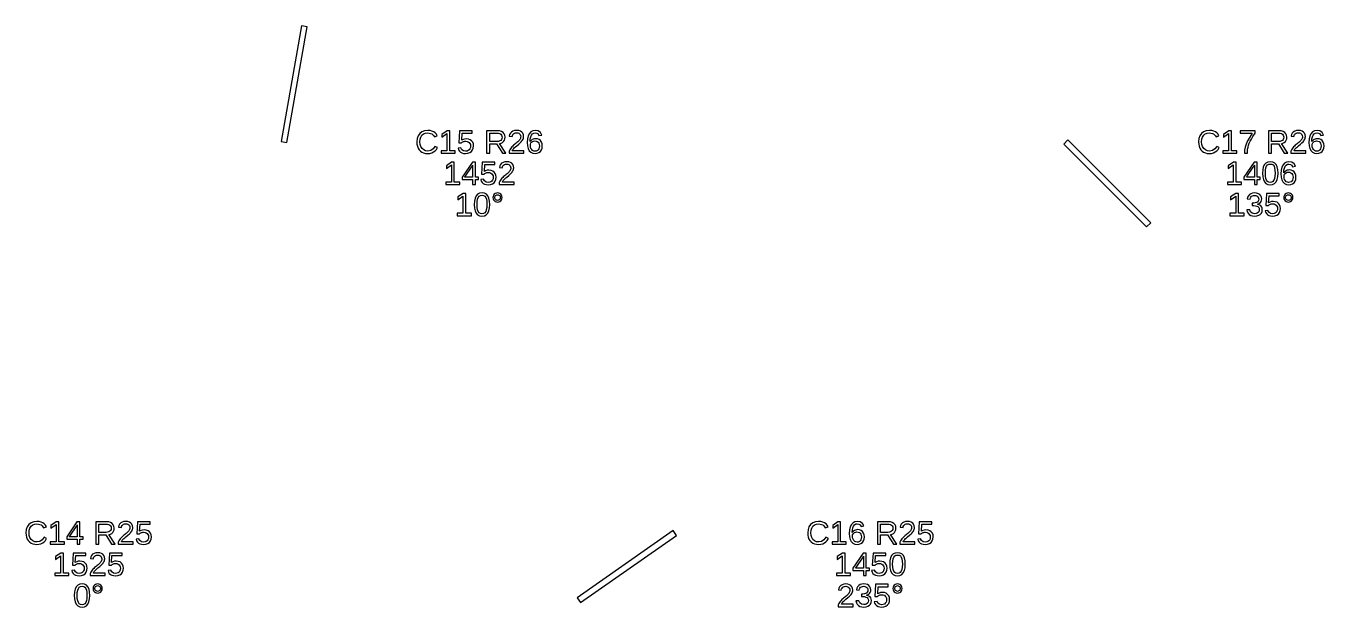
# Model space of a CAD drawing. Extents: x 194 to 2890, y 45 to 1503.
# Drawn here: x 1558 to 1890.1, y 956 to 1104.7 of the extents above; entities that cross this region are included whole.
import ezdxf

# ---------------------------------------------------------------- set-up
doc = ezdxf.new("R2010")
doc.units = 0
doc.layers.get('0').update_dxf_attribs({"linetype": 'CONTINUOUS'})

msp = doc.modelspace()

# ---------------------------------------------------------------- linework, layer by layer
for points in [[(1629.95, 1104.41), (1628.47, 1104.67), (1623.26, 1075.13), (1624.74, 1074.87)], [(1661.31, 1072.09), (1661.81, 1072.22), (1662.26, 1072.44), (1662.66, 1072.73), (1662.99, 1073.11), (1663.26, 1073.56), (1662.62, 1073.88), (1662.15, 1073.22), (1661.55, 1072.82), (1660.81, 1072.69), (1660.23, 1072.76), (1659.73, 1072.97), (1659.32, 1073.33), (1659.01, 1073.8), (1658.83, 1074.37), (1658.77, 1075.02), (1658.83, 1075.68), (1659, 1076.24), (1659.3, 1076.7), (1659.7, 1077.04), (1660.19, 1077.25), (1660.78, 1077.32), (1661.16, 1077.29), (1661.51, 1077.2), (1661.83, 1077.05), (1662.09, 1076.85), (1662.31, 1076.59), (1662.47, 1076.29), (1663.2, 1076.53), (1662.97, 1076.96), (1662.67, 1077.31), (1662.3, 1077.59), (1661.86, 1077.79), (1661.35, 1077.91), (1660.77, 1077.95), (1659.96, 1077.86), (1659.28, 1077.6), (1658.72, 1077.17), (1658.31, 1076.59), (1658.06, 1075.87), (1657.98, 1075.02), (1658.02, 1074.44), (1658.13, 1073.91), (1658.31, 1073.44), (1658.56, 1073.03), (1658.89, 1072.68), (1659.27, 1072.41), (1659.72, 1072.21), (1660.22, 1072.09), (1660.77, 1072.05)], [(1667.8, 1072.75), (1666.41, 1072.75), (1666.41, 1077.86), (1665.73, 1077.86), (1664.37, 1076.93), (1664.37, 1076.24), (1665.67, 1077.16), (1665.67, 1072.75), (1664.21, 1072.75), (1664.21, 1072.13), (1667.8, 1072.13)], [(1671.05, 1072.11), (1671.55, 1072.28), (1671.95, 1072.57), (1672.25, 1072.96), (1672.43, 1073.44), (1672.49, 1074), (1672.44, 1074.5), (1672.27, 1074.93), (1671.99, 1075.29), (1671.62, 1075.57), (1671.17, 1075.73), (1670.64, 1075.79), (1670.19, 1075.75), (1669.8, 1075.63), (1669.46, 1075.42), (1669.57, 1077.24), (1672.16, 1077.24), (1672.16, 1077.86), (1668.9, 1077.86), (1668.71, 1074.78), (1669.42, 1074.78), (1669.6, 1074.92), (1669.77, 1075.02), (1669.94, 1075.1), (1670.11, 1075.15), (1670.3, 1075.18), (1670.49, 1075.19), (1670.84, 1075.15), (1671.15, 1075.04), (1671.4, 1074.86), (1671.58, 1074.61), (1671.69, 1074.32), (1671.73, 1073.98), (1671.69, 1073.6), (1671.58, 1073.27), (1671.4, 1073), (1671.15, 1072.81), (1670.84, 1072.69), (1670.47, 1072.65), (1669.91, 1072.74), (1669.52, 1073.03), (1669.28, 1073.5), (1668.54, 1073.41), (1668.67, 1073.01), (1668.88, 1072.67), (1669.16, 1072.4), (1669.53, 1072.21), (1669.96, 1072.09), (1670.46, 1072.05)], [(1676.62, 1074.51), (1678.4, 1074.51), (1679.89, 1072.13), (1680.79, 1072.13), (1679.16, 1074.6), (1679.57, 1074.71), (1679.91, 1074.9), (1680.19, 1075.15), (1680.4, 1075.46), (1680.52, 1075.82), (1680.56, 1076.22), (1680.5, 1076.7), (1680.33, 1077.1), (1680.03, 1077.43), (1679.63, 1077.67), (1679.14, 1077.82), (1678.54, 1077.86), (1675.84, 1077.86), (1675.84, 1072.13), (1676.62, 1072.13)], [(1676.62, 1075.13), (1676.62, 1077.24), (1678.46, 1077.24), (1678.85, 1077.21), (1679.18, 1077.13), (1679.44, 1076.98), (1679.63, 1076.78), (1679.74, 1076.52), (1679.78, 1076.22), (1679.74, 1075.9), (1679.63, 1075.63), (1679.44, 1075.41), (1679.19, 1075.25), (1678.87, 1075.16), (1678.49, 1075.13)], [(1685.39, 1072.75), (1682.4, 1072.75), (1682.5, 1072.95), (1682.63, 1073.14), (1682.8, 1073.35), (1683, 1073.56), (1683.25, 1073.79), (1683.54, 1074.04), (1684.05, 1074.46), (1684.43, 1074.8), (1684.7, 1075.06), (1684.88, 1075.28), (1685.03, 1075.5), (1685.15, 1075.72), (1685.23, 1075.94), (1685.28, 1076.16), (1685.3, 1076.38), (1685.25, 1076.84), (1685.09, 1077.23), (1684.84, 1077.54), (1684.48, 1077.77), (1684.04, 1077.9), (1683.5, 1077.95), (1683.01, 1077.9), (1682.58, 1077.77), (1682.21, 1077.54), (1681.92, 1077.24), (1681.73, 1076.88), (1681.63, 1076.45), (1682.38, 1076.38), (1682.44, 1076.66), (1682.56, 1076.9), (1682.73, 1077.09), (1682.95, 1077.23), (1683.21, 1077.32), (1683.5, 1077.35), (1683.81, 1077.32), (1684.06, 1077.23), (1684.27, 1077.09), (1684.43, 1076.89), (1684.52, 1076.65), (1684.55, 1076.35), (1684.53, 1076.13), (1684.48, 1075.92), (1684.39, 1075.73), (1684.27, 1075.55), (1684.13, 1075.37), (1683.97, 1075.2), (1683.79, 1075.03), (1683.59, 1074.86), (1683.38, 1074.69), (1683.17, 1074.52), (1682.95, 1074.34), (1682.73, 1074.15), (1682.51, 1073.94), (1682.3, 1073.72), (1682.1, 1073.49), (1681.91, 1073.23), (1681.74, 1072.95), (1681.59, 1072.65), (1681.59, 1072.13), (1685.39, 1072.13)], [(1688.76, 1072.11), (1689.22, 1072.28), (1689.59, 1072.57), (1689.86, 1072.97), (1690.02, 1073.44), (1690.08, 1074.01), (1690.03, 1074.53), (1689.87, 1074.97), (1689.61, 1075.34), (1689.27, 1075.62), (1688.85, 1075.78), (1688.35, 1075.84), (1688.05, 1075.82), (1687.78, 1075.75), (1687.52, 1075.64), (1687.3, 1075.5), (1687.11, 1075.31), (1686.96, 1075.08), (1687, 1075.76), (1687.11, 1076.32), (1687.31, 1076.77), (1687.57, 1077.1), (1687.89, 1077.29), (1688.28, 1077.36), (1688.7, 1077.28), (1689.02, 1077.04), (1689.22, 1076.66), (1689.92, 1076.78), (1689.59, 1077.43), (1689.04, 1077.82), (1688.28, 1077.95), (1687.68, 1077.86), (1687.17, 1077.6), (1686.77, 1077.15), (1686.47, 1076.54), (1686.29, 1075.78), (1686.23, 1074.87), (1686.29, 1074.02), (1686.46, 1073.32), (1686.75, 1072.77), (1687.14, 1072.37), (1687.63, 1072.13), (1688.23, 1072.05)], [(1861.31, 1072.09), (1861.81, 1072.22), (1862.26, 1072.44), (1862.66, 1072.73), (1862.99, 1073.11), (1863.26, 1073.56), (1862.62, 1073.88), (1862.15, 1073.22), (1861.55, 1072.82), (1860.81, 1072.69), (1860.23, 1072.76), (1859.73, 1072.97), (1859.32, 1073.33), (1859.01, 1073.8), (1858.83, 1074.37), (1858.77, 1075.02), (1858.83, 1075.68), (1859, 1076.24), (1859.3, 1076.7), (1859.7, 1077.04), (1860.19, 1077.25), (1860.78, 1077.32), (1861.16, 1077.29), (1861.51, 1077.2), (1861.83, 1077.05), (1862.09, 1076.85), (1862.31, 1076.59), (1862.47, 1076.29), (1863.2, 1076.53), (1862.97, 1076.96), (1862.67, 1077.31), (1862.3, 1077.59), (1861.86, 1077.79), (1861.35, 1077.91), (1860.77, 1077.95), (1859.96, 1077.86), (1859.28, 1077.6), (1858.72, 1077.17), (1858.31, 1076.59), (1858.06, 1075.87), (1857.98, 1075.02), (1858.02, 1074.44), (1858.13, 1073.91), (1858.31, 1073.44), (1858.56, 1073.03), (1858.89, 1072.68), (1859.27, 1072.41), (1859.72, 1072.21), (1860.22, 1072.09), (1860.77, 1072.05)], [(1867.8, 1072.75), (1866.41, 1072.75), (1866.41, 1077.86), (1865.73, 1077.86), (1864.37, 1076.93), (1864.37, 1076.24), (1865.67, 1077.16), (1865.67, 1072.75), (1864.21, 1072.75), (1864.21, 1072.13), (1867.8, 1072.13)], [(1870.48, 1072.65), (1870.54, 1073.17), (1870.64, 1073.67), (1870.78, 1074.16), (1870.96, 1074.66), (1871.18, 1075.17), (1871.48, 1075.74), (1871.89, 1076.44), (1872.42, 1077.27), (1872.42, 1077.86), (1868.63, 1077.86), (1868.63, 1077.24), (1871.72, 1077.24), (1871.06, 1076.23), (1870.54, 1075.3), (1870.16, 1074.44), (1869.9, 1073.65), (1869.74, 1072.88), (1869.69, 1072.13), (1870.46, 1072.13)], [(1876.62, 1074.51), (1878.4, 1074.51), (1879.89, 1072.13), (1880.79, 1072.13), (1879.16, 1074.6), (1879.57, 1074.71), (1879.91, 1074.9), (1880.19, 1075.15), (1880.4, 1075.46), (1880.52, 1075.82), (1880.56, 1076.22), (1880.5, 1076.7), (1880.33, 1077.1), (1880.03, 1077.43), (1879.63, 1077.67), (1879.14, 1077.82), (1878.54, 1077.86), (1875.84, 1077.86), (1875.84, 1072.13), (1876.62, 1072.13)], [(1876.62, 1075.13), (1876.62, 1077.24), (1878.46, 1077.24), (1878.85, 1077.21), (1879.18, 1077.13), (1879.44, 1076.98), (1879.63, 1076.78), (1879.74, 1076.52), (1879.78, 1076.22), (1879.74, 1075.9), (1879.63, 1075.63), (1879.44, 1075.41), (1879.19, 1075.25), (1878.87, 1075.16), (1878.49, 1075.13)], [(1885.39, 1072.75), (1882.4, 1072.75), (1882.5, 1072.95), (1882.63, 1073.14), (1882.8, 1073.35), (1883, 1073.56), (1883.25, 1073.79), (1883.54, 1074.04), (1884.05, 1074.46), (1884.43, 1074.8), (1884.7, 1075.06), (1884.88, 1075.28), (1885.03, 1075.5), (1885.15, 1075.72), (1885.23, 1075.94), (1885.28, 1076.16), (1885.3, 1076.38), (1885.25, 1076.84), (1885.09, 1077.23), (1884.84, 1077.54), (1884.48, 1077.77), (1884.04, 1077.9), (1883.5, 1077.95), (1883.01, 1077.9), (1882.58, 1077.77), (1882.21, 1077.54), (1881.92, 1077.24), (1881.73, 1076.88), (1881.63, 1076.45), (1882.38, 1076.38), (1882.44, 1076.66), (1882.56, 1076.9), (1882.73, 1077.09), (1882.95, 1077.23), (1883.21, 1077.32), (1883.5, 1077.35), (1883.81, 1077.32), (1884.06, 1077.23), (1884.27, 1077.09), (1884.43, 1076.89), (1884.52, 1076.65), (1884.55, 1076.35), (1884.53, 1076.13), (1884.48, 1075.92), (1884.39, 1075.73), (1884.27, 1075.55), (1884.13, 1075.37), (1883.97, 1075.2), (1883.79, 1075.03), (1883.59, 1074.86), (1883.38, 1074.69), (1883.17, 1074.52), (1882.95, 1074.34), (1882.73, 1074.15), (1882.51, 1073.94), (1882.3, 1073.72), (1882.1, 1073.49), (1881.91, 1073.23), (1881.74, 1072.95), (1881.59, 1072.65), (1881.59, 1072.13), (1885.39, 1072.13)], [(1888.76, 1072.11), (1889.22, 1072.28), (1889.59, 1072.57), (1889.86, 1072.97), (1890.02, 1073.44), (1890.08, 1074.01), (1890.03, 1074.53), (1889.87, 1074.97), (1889.61, 1075.34), (1889.27, 1075.62), (1888.85, 1075.78), (1888.35, 1075.84), (1888.05, 1075.82), (1887.78, 1075.75), (1887.52, 1075.64), (1887.3, 1075.5), (1887.11, 1075.31), (1886.96, 1075.08), (1887, 1075.76), (1887.11, 1076.32), (1887.31, 1076.77), (1887.57, 1077.1), (1887.89, 1077.29), (1888.28, 1077.36), (1888.7, 1077.28), (1889.02, 1077.04), (1889.22, 1076.66), (1889.92, 1076.78), (1889.59, 1077.43), (1889.04, 1077.82), (1888.28, 1077.95), (1887.68, 1077.86), (1887.17, 1077.6), (1886.77, 1077.15), (1886.47, 1076.54), (1886.29, 1075.78), (1886.23, 1074.87), (1886.29, 1074.02), (1886.46, 1073.32), (1886.75, 1072.77), (1887.14, 1072.37), (1887.63, 1072.13), (1888.23, 1072.05)], [(1687.88, 1072.69), (1687.6, 1072.83), (1687.36, 1073.06), (1687.18, 1073.37), (1687.07, 1073.73), (1687.04, 1074.15), (1687.07, 1074.47), (1687.18, 1074.75), (1687.35, 1074.97), (1687.58, 1075.14), (1687.86, 1075.24), (1688.18, 1075.27), (1688.52, 1075.24), (1688.8, 1075.12), (1689.03, 1074.93), (1689.2, 1074.68), (1689.3, 1074.36), (1689.33, 1073.97), (1689.3, 1073.59), (1689.2, 1073.26), (1689.03, 1073), (1688.81, 1072.8), (1688.53, 1072.68), (1688.2, 1072.64)], [(1845.74, 1054.32), (1824.53, 1075.53), (1823.47, 1074.47), (1844.68, 1053.26)], [(1887.88, 1072.69), (1887.6, 1072.83), (1887.36, 1073.06), (1887.18, 1073.37), (1887.07, 1073.73), (1887.04, 1074.15), (1887.07, 1074.47), (1887.18, 1074.75), (1887.35, 1074.97), (1887.58, 1075.14), (1887.86, 1075.24), (1888.18, 1075.27), (1888.52, 1075.24), (1888.8, 1075.12), (1889.03, 1074.93), (1889.2, 1074.68), (1889.3, 1074.36), (1889.33, 1073.97), (1889.3, 1073.59), (1889.2, 1073.26), (1889.03, 1073), (1888.81, 1072.8), (1888.53, 1072.68), (1888.2, 1072.64)], [(1668.96, 1064.75), (1667.56, 1064.75), (1667.56, 1069.86), (1666.89, 1069.86), (1665.53, 1068.93), (1665.53, 1068.24), (1666.83, 1069.16), (1666.83, 1064.75), (1665.37, 1064.75), (1665.37, 1064.13), (1668.96, 1064.13)], [(1672.95, 1065.43), (1673.76, 1065.43), (1673.76, 1066.01), (1672.95, 1066.01), (1672.95, 1069.86), (1672.18, 1069.86), (1669.56, 1066), (1669.56, 1065.43), (1672.26, 1065.43), (1672.26, 1064.13), (1672.95, 1064.13)], [(1676.84, 1064.11), (1677.34, 1064.28), (1677.75, 1064.57), (1678.04, 1064.96), (1678.22, 1065.44), (1678.28, 1066), (1678.23, 1066.5), (1678.06, 1066.93), (1677.78, 1067.29), (1677.41, 1067.57), (1676.96, 1067.73), (1676.43, 1067.79), (1675.99, 1067.75), (1675.59, 1067.63), (1675.25, 1067.42), (1675.36, 1069.24), (1677.95, 1069.24), (1677.95, 1069.86), (1674.69, 1069.86), (1674.5, 1066.78), (1675.22, 1066.78), (1675.39, 1066.92), (1675.56, 1067.02), (1675.73, 1067.1), (1675.9, 1067.15), (1676.09, 1067.18), (1676.28, 1067.19), (1676.64, 1067.15), (1676.94, 1067.04), (1677.19, 1066.86), (1677.37, 1066.61), (1677.49, 1066.32), (1677.52, 1065.98), (1677.49, 1065.6), (1677.38, 1065.27), (1677.19, 1065), (1676.94, 1064.81), (1676.63, 1064.69), (1676.27, 1064.65), (1675.71, 1064.74), (1675.31, 1065.03), (1675.07, 1065.5), (1674.33, 1065.41), (1674.46, 1065.01), (1674.67, 1064.67), (1674.96, 1064.4), (1675.32, 1064.21), (1675.75, 1064.09), (1676.25, 1064.05)], [(1682.85, 1064.75), (1679.86, 1064.75), (1679.96, 1064.95), (1680.09, 1065.14), (1680.26, 1065.35), (1680.46, 1065.56), (1680.71, 1065.79), (1681, 1066.04), (1681.51, 1066.46), (1681.89, 1066.8), (1682.15, 1067.06), (1682.34, 1067.28), (1682.49, 1067.5), (1682.61, 1067.72), (1682.69, 1067.94), (1682.74, 1068.16), (1682.76, 1068.38), (1682.71, 1068.84), (1682.55, 1069.23), (1682.29, 1069.54), (1681.94, 1069.77), (1681.5, 1069.9), (1680.96, 1069.95), (1680.47, 1069.9), (1680.04, 1069.77), (1679.67, 1069.54), (1679.38, 1069.24), (1679.19, 1068.88), (1679.09, 1068.45), (1679.83, 1068.38), (1679.9, 1068.66), (1680.02, 1068.9), (1680.19, 1069.09), (1680.41, 1069.23), (1680.67, 1069.32), (1680.96, 1069.35), (1681.27, 1069.32), (1681.52, 1069.23), (1681.73, 1069.09), (1681.88, 1068.89), (1681.98, 1068.65), (1682.01, 1068.35), (1681.99, 1068.13), (1681.94, 1067.92), (1681.85, 1067.73), (1681.73, 1067.55), (1681.59, 1067.37), (1681.43, 1067.2), (1681.25, 1067.03), (1681.05, 1066.86), (1680.84, 1066.69), (1680.63, 1066.52), (1680.41, 1066.34), (1680.19, 1066.15), (1679.97, 1065.94), (1679.76, 1065.72), (1679.56, 1065.49), (1679.37, 1065.23), (1679.2, 1064.95), (1679.05, 1064.65), (1679.05, 1064.13), (1682.85, 1064.13)], [(1868.96, 1064.75), (1867.56, 1064.75), (1867.56, 1069.86), (1866.89, 1069.86), (1865.53, 1068.93), (1865.53, 1068.24), (1866.83, 1069.16), (1866.83, 1064.75), (1865.37, 1064.75), (1865.37, 1064.13), (1868.96, 1064.13)], [(1872.95, 1065.43), (1873.76, 1065.43), (1873.76, 1066.01), (1872.95, 1066.01), (1872.95, 1069.86), (1872.18, 1069.86), (1869.56, 1066), (1869.56, 1065.43), (1872.26, 1065.43), (1872.26, 1064.13), (1872.95, 1064.13)], [(1876.91, 1064.13), (1877.41, 1064.39), (1877.8, 1064.81), (1878.08, 1065.39), (1878.25, 1066.12), (1878.31, 1067), (1878.26, 1067.89), (1878.09, 1068.63), (1877.83, 1069.21), (1877.45, 1069.62), (1876.95, 1069.87), (1876.33, 1069.95), (1875.7, 1069.87), (1875.19, 1069.62), (1874.81, 1069.21), (1874.54, 1068.64), (1874.38, 1067.9), (1874.33, 1067), (1874.38, 1066.11), (1874.55, 1065.38), (1874.82, 1064.8), (1875.21, 1064.38), (1875.7, 1064.13), (1876.31, 1064.05)], [(1881.59, 1064.11), (1882.04, 1064.28), (1882.41, 1064.57), (1882.68, 1064.97), (1882.85, 1065.44), (1882.9, 1066.01), (1882.85, 1066.53), (1882.7, 1066.97), (1882.44, 1067.34), (1882.09, 1067.62), (1881.67, 1067.78), (1881.18, 1067.84), (1880.88, 1067.82), (1880.6, 1067.75), (1880.35, 1067.64), (1880.12, 1067.5), (1879.94, 1067.31), (1879.79, 1067.08), (1879.82, 1067.76), (1879.94, 1068.32), (1880.13, 1068.77), (1880.39, 1069.1), (1880.71, 1069.29), (1881.1, 1069.36), (1881.53, 1069.28), (1881.84, 1069.04), (1882.04, 1068.66), (1882.74, 1068.78), (1882.41, 1069.43), (1881.87, 1069.82), (1881.11, 1069.95), (1880.5, 1069.86), (1880, 1069.6), (1879.59, 1069.15), (1879.29, 1068.54), (1879.12, 1067.78), (1879.06, 1066.87), (1879.11, 1066.02), (1879.29, 1065.32), (1879.57, 1064.77), (1879.96, 1064.37), (1880.46, 1064.13), (1881.05, 1064.05)], [(1670.23, 1066.01), (1670.3, 1066.09), (1670.52, 1066.39), (1671.99, 1068.55), (1672.03, 1068.62), (1672.08, 1068.71), (1672.14, 1068.82), (1672.2, 1068.93), (1672.24, 1069), (1672.26, 1069.04), (1672.26, 1066.01)], [(1870.23, 1066.01), (1870.3, 1066.09), (1870.52, 1066.39), (1871.99, 1068.55), (1872.03, 1068.62), (1872.08, 1068.71), (1872.14, 1068.82), (1872.2, 1068.93), (1872.24, 1069), (1872.26, 1069.04), (1872.26, 1066.01)], [(1875.92, 1064.71), (1875.6, 1064.9), (1875.37, 1065.21), (1875.2, 1065.66), (1875.1, 1066.26), (1875.07, 1067), (1875.1, 1067.76), (1875.2, 1068.36), (1875.36, 1068.81), (1875.6, 1069.11), (1875.92, 1069.29), (1876.33, 1069.36), (1876.73, 1069.29), (1877.04, 1069.11), (1877.28, 1068.8), (1877.44, 1068.35), (1877.53, 1067.75), (1877.56, 1067), (1877.53, 1066.27), (1877.43, 1065.68), (1877.26, 1065.23), (1877.02, 1064.91), (1876.71, 1064.71), (1876.32, 1064.65)], [(1880.71, 1064.69), (1880.43, 1064.83), (1880.19, 1065.06), (1880, 1065.37), (1879.9, 1065.73), (1879.86, 1066.15), (1879.89, 1066.47), (1880, 1066.75), (1880.17, 1066.97), (1880.41, 1067.14), (1880.68, 1067.24), (1881, 1067.27), (1881.34, 1067.24), (1881.62, 1067.12), (1881.85, 1066.93), (1882.02, 1066.68), (1882.12, 1066.36), (1882.16, 1065.97), (1882.12, 1065.59), (1882.02, 1065.26), (1881.86, 1065), (1881.63, 1064.8), (1881.35, 1064.68), (1881.03, 1064.64)], [(1671.93, 1056.75), (1670.53, 1056.75), (1670.53, 1061.86), (1669.86, 1061.86), (1668.5, 1060.93), (1668.5, 1060.24), (1669.79, 1061.16), (1669.79, 1056.75), (1668.33, 1056.75), (1668.33, 1056.13), (1671.93, 1056.13)], [(1675.25, 1056.13), (1675.74, 1056.39), (1676.14, 1056.81), (1676.42, 1057.39), (1676.59, 1058.12), (1676.64, 1059), (1676.59, 1059.89), (1676.43, 1060.63), (1676.16, 1061.21), (1675.78, 1061.62), (1675.28, 1061.87), (1674.67, 1061.95), (1674.03, 1061.87), (1673.53, 1061.62), (1673.14, 1061.21), (1672.87, 1060.64), (1672.71, 1059.9), (1672.66, 1059), (1672.71, 1058.11), (1672.88, 1057.38), (1673.16, 1056.8), (1673.54, 1056.38), (1674.04, 1056.13), (1674.64, 1056.05)], [(1674.25, 1056.71), (1673.94, 1056.9), (1673.7, 1057.21), (1673.53, 1057.66), (1673.43, 1058.26), (1673.4, 1059), (1673.43, 1059.76), (1673.53, 1060.36), (1673.69, 1060.81), (1673.93, 1061.11), (1674.26, 1061.29), (1674.67, 1061.36), (1675.06, 1061.29), (1675.38, 1061.11), (1675.61, 1060.8), (1675.77, 1060.35), (1675.87, 1059.75), (1675.9, 1059), (1675.86, 1058.27), (1675.76, 1057.68), (1675.6, 1057.23), (1675.36, 1056.91), (1675.04, 1056.71), (1674.65, 1056.65)], [(1678.94, 1059.67), (1679.21, 1059.78), (1679.46, 1059.97), (1679.65, 1060.21), (1679.76, 1060.48), (1679.8, 1060.79), (1679.76, 1061.1), (1679.65, 1061.37), (1679.46, 1061.61), (1679.22, 1061.8), (1678.94, 1061.91), (1678.63, 1061.95), (1678.32, 1061.91), (1678.05, 1061.8), (1677.8, 1061.61), (1677.62, 1061.37), (1677.5, 1061.09), (1677.46, 1060.79), (1677.5, 1060.49), (1677.62, 1060.22), (1677.81, 1059.97), (1678.05, 1059.78), (1678.33, 1059.67), (1678.63, 1059.63)], [(1678.44, 1060.08), (1678.27, 1060.15), (1678.12, 1060.27), (1678, 1060.43), (1677.93, 1060.6), (1677.91, 1060.79), (1677.93, 1060.98), (1678, 1061.15), (1678.12, 1061.31), (1678.27, 1061.43), (1678.44, 1061.5), (1678.63, 1061.52), (1678.83, 1061.5), (1679, 1061.43), (1679.15, 1061.31), (1679.26, 1061.16), (1679.33, 1060.99), (1679.36, 1060.79), (1679.33, 1060.6), (1679.26, 1060.42), (1679.15, 1060.27), (1678.99, 1060.15), (1678.82, 1060.08), (1678.63, 1060.06)], [(1869.61, 1056.75), (1868.21, 1056.75), (1868.21, 1061.86), (1867.54, 1061.86), (1866.18, 1060.93), (1866.18, 1060.24), (1867.48, 1061.16), (1867.48, 1056.75), (1866.02, 1056.75), (1866.02, 1056.13), (1869.61, 1056.13)], [(1872.92, 1056.1), (1873.4, 1056.24), (1873.78, 1056.49), (1874.06, 1056.82), (1874.23, 1057.23), (1874.28, 1057.71), (1874.24, 1058.06), (1874.13, 1058.36), (1873.93, 1058.63), (1873.66, 1058.83), (1873.32, 1058.98), (1872.93, 1059.06), (1872.93, 1059.07), (1873.29, 1059.18), (1873.58, 1059.33), (1873.82, 1059.54), (1873.99, 1059.79), (1874.09, 1060.09), (1874.13, 1060.43), (1874.07, 1060.87), (1873.91, 1061.25), (1873.65, 1061.55), (1873.29, 1061.77), (1872.84, 1061.91), (1872.31, 1061.95), (1871.81, 1061.91), (1871.38, 1061.77), (1871.02, 1061.56), (1870.73, 1061.26), (1870.53, 1060.89), (1870.43, 1060.46), (1871.17, 1060.4), (1871.23, 1060.68), (1871.34, 1060.91), (1871.52, 1061.1), (1871.74, 1061.24), (1872, 1061.32), (1872.3, 1061.35), (1872.63, 1061.32), (1872.89, 1061.23), (1873.1, 1061.08), (1873.25, 1060.88), (1873.34, 1060.64), (1873.37, 1060.35), (1873.34, 1060.07), (1873.23, 1059.83), (1873.04, 1059.63), (1872.79, 1059.48), (1872.48, 1059.4), (1872.11, 1059.37), (1871.71, 1059.37), (1871.71, 1058.73), (1872.12, 1058.73), (1872.54, 1058.7), (1872.89, 1058.61), (1873.16, 1058.47), (1873.36, 1058.27), (1873.48, 1058.03), (1873.52, 1057.74), (1873.49, 1057.41), (1873.38, 1057.14), (1873.21, 1056.93), (1872.97, 1056.78), (1872.68, 1056.69), (1872.34, 1056.66), (1871.71, 1056.77), (1871.29, 1057.11), (1871.09, 1057.67), (1870.33, 1057.6), (1870.45, 1057.13), (1870.65, 1056.75), (1870.95, 1056.44), (1871.34, 1056.22), (1871.8, 1056.09), (1872.34, 1056.05)], [(1877.49, 1056.11), (1877.99, 1056.28), (1878.4, 1056.57), (1878.7, 1056.96), (1878.88, 1057.44), (1878.94, 1058), (1878.88, 1058.5), (1878.71, 1058.93), (1878.43, 1059.29), (1878.06, 1059.57), (1877.61, 1059.73), (1877.08, 1059.79), (1876.64, 1059.75), (1876.24, 1059.63), (1875.9, 1059.42), (1876.01, 1061.24), (1878.6, 1061.24), (1878.6, 1061.86), (1875.34, 1061.86), (1875.15, 1058.78), (1875.87, 1058.78), (1876.04, 1058.92), (1876.21, 1059.02), (1876.38, 1059.1), (1876.56, 1059.15), (1876.74, 1059.18), (1876.93, 1059.19), (1877.29, 1059.15), (1877.59, 1059.04), (1877.84, 1058.86), (1878.03, 1058.61), (1878.14, 1058.32), (1878.17, 1057.98), (1878.14, 1057.6), (1878.03, 1057.27), (1877.84, 1057), (1877.59, 1056.81), (1877.28, 1056.69), (1876.92, 1056.65), (1876.36, 1056.74), (1875.96, 1057.03), (1875.73, 1057.5), (1874.98, 1057.41), (1875.11, 1057.01), (1875.32, 1056.67), (1875.61, 1056.4), (1875.97, 1056.21), (1876.4, 1056.09), (1876.9, 1056.05)], [(1881.25, 1059.67), (1881.53, 1059.78), (1881.77, 1059.97), (1881.96, 1060.21), (1882.08, 1060.48), (1882.12, 1060.79), (1882.08, 1061.1), (1881.97, 1061.37), (1881.78, 1061.61), (1881.53, 1061.8), (1881.26, 1061.91), (1880.95, 1061.95), (1880.64, 1061.91), (1880.36, 1061.8), (1880.12, 1061.61), (1879.93, 1061.37), (1879.82, 1061.09), (1879.78, 1060.79), (1879.82, 1060.49), (1879.93, 1060.22), (1880.13, 1059.97), (1880.37, 1059.78), (1880.64, 1059.67), (1880.95, 1059.63)], [(1880.76, 1060.08), (1880.59, 1060.15), (1880.44, 1060.27), (1880.32, 1060.43), (1880.25, 1060.6), (1880.23, 1060.79), (1880.25, 1060.98), (1880.32, 1061.15), (1880.44, 1061.31), (1880.59, 1061.43), (1880.76, 1061.5), (1880.95, 1061.52), (1881.14, 1061.5), (1881.31, 1061.43), (1881.46, 1061.31), (1881.58, 1061.16), (1881.65, 1060.99), (1881.67, 1060.79), (1881.65, 1060.6), (1881.58, 1060.42), (1881.46, 1060.27), (1881.31, 1060.15), (1881.14, 1060.08), (1880.95, 1060.06)], [(1561.31, 972.093), (1561.81, 972.222), (1562.26, 972.437), (1562.66, 972.734), (1562.99, 973.109), (1563.26, 973.564), (1562.62, 973.881), (1562.15, 973.219), (1561.55, 972.821), (1560.81, 972.689), (1560.23, 972.76), (1559.73, 972.974), (1559.32, 973.33), (1559.01, 973.803), (1558.83, 974.368), (1558.77, 975.024), (1558.83, 975.685), (1559, 976.244), (1559.3, 976.703), (1559.7, 977.043), (1560.19, 977.247), (1560.78, 977.315), (1561.16, 977.286), (1561.51, 977.198), (1561.83, 977.051), (1562.09, 976.848), (1562.31, 976.593), (1562.47, 976.286), (1563.2, 976.53), (1562.97, 976.961), (1562.67, 977.315), (1562.3, 977.592), (1561.86, 977.791), (1561.35, 977.91), (1560.77, 977.95), (1559.96, 977.863), (1559.28, 977.604), (1558.72, 977.173), (1558.31, 976.589), (1558.06, 975.873), (1557.98, 975.024), (1558.02, 974.441), (1558.13, 973.913), (1558.31, 973.44), (1558.56, 973.028), (1558.89, 972.685), (1559.27, 972.41), (1559.72, 972.21), (1560.22, 972.09), (1560.77, 972.05)], [(1567.8, 972.754), (1566.41, 972.754), (1566.41, 977.864), (1565.73, 977.864), (1564.37, 976.933), (1564.37, 976.241), (1565.67, 977.165), (1565.67, 972.754), (1564.21, 972.754), (1564.21, 972.132), (1567.8, 972.132)], [(1571.79, 973.429), (1572.6, 973.429), (1572.6, 974.007), (1571.79, 974.007), (1571.79, 977.864), (1571.02, 977.864), (1568.4, 973.999), (1568.4, 973.429), (1571.1, 973.429), (1571.1, 972.132), (1571.79, 972.132)], [(1569.07, 974.007), (1569.14, 974.089), (1569.36, 974.39), (1570.83, 976.554), (1570.87, 976.618), (1570.92, 976.708), (1570.99, 976.823), (1571.05, 976.932), (1571.08, 977.004), (1571.1, 977.038), (1571.1, 974.007)], [(1576.62, 974.512), (1578.4, 974.512), (1579.89, 972.132), (1580.79, 972.132), (1579.16, 974.601), (1579.57, 974.713), (1579.91, 974.896), (1580.19, 975.151), (1580.4, 975.463), (1580.52, 975.821), (1580.56, 976.225), (1580.5, 976.702), (1580.33, 977.104), (1580.03, 977.431), (1579.63, 977.672), (1579.14, 977.816), (1578.54, 977.864), (1575.84, 977.864), (1575.84, 972.132), (1576.62, 972.132)], [(1576.62, 975.126), (1576.62, 977.242), (1578.46, 977.242), (1578.85, 977.213), (1579.18, 977.125), (1579.44, 976.979), (1579.63, 976.778), (1579.74, 976.524), (1579.78, 976.217), (1579.74, 975.898), (1579.63, 975.63), (1579.44, 975.413), (1579.19, 975.254), (1578.87, 975.158), (1578.49, 975.126)], [(1585.39, 972.754), (1582.4, 972.754), (1582.5, 972.946), (1582.63, 973.144), (1582.8, 973.346), (1583, 973.559), (1583.25, 973.789), (1583.54, 974.036), (1584.05, 974.457), (1584.43, 974.797), (1584.7, 975.057), (1584.88, 975.277), (1585.03, 975.496), (1585.15, 975.716), (1585.23, 975.936), (1585.28, 976.157), (1585.3, 976.379), (1585.25, 976.843), (1585.09, 977.23), (1584.84, 977.541), (1584.48, 977.768), (1584.04, 977.904), (1583.5, 977.95), (1583.01, 977.905), (1582.58, 977.769), (1582.21, 977.543), (1581.92, 977.24), (1581.73, 976.876), (1581.63, 976.448), (1582.38, 976.379), (1582.44, 976.663), (1582.56, 976.901), (1582.73, 977.093), (1582.95, 977.235), (1583.21, 977.319), (1583.5, 977.348), (1583.81, 977.319), (1584.06, 977.232), (1584.27, 977.087), (1584.43, 976.89), (1584.52, 976.646), (1584.55, 976.355), (1584.53, 976.13), (1584.48, 975.921), (1584.39, 975.728), (1584.27, 975.547), (1584.13, 975.37), (1583.97, 975.199), (1583.79, 975.031), (1583.59, 974.863), (1583.38, 974.695), (1583.17, 974.522), (1582.95, 974.34), (1582.73, 974.148), (1582.51, 973.943), (1582.3, 973.724), (1582.1, 973.488), (1581.91, 973.233), (1581.74, 972.953), (1581.59, 972.648), (1581.59, 972.132), (1585.39, 972.132)], [(1588.65, 972.108), (1589.15, 972.282), (1589.56, 972.571), (1589.86, 972.961), (1590.03, 973.437), (1590.09, 973.999), (1590.04, 974.497), (1589.87, 974.929), (1589.59, 975.293), (1589.22, 975.569), (1588.77, 975.734), (1588.24, 975.789), (1587.8, 975.749), (1587.4, 975.627), (1587.06, 975.423), (1587.17, 977.242), (1589.76, 977.242), (1589.76, 977.864), (1586.5, 977.864), (1586.31, 974.78), (1587.03, 974.78), (1587.2, 974.915), (1587.37, 975.021), (1587.54, 975.098), (1587.71, 975.15), (1587.9, 975.181), (1588.09, 975.191), (1588.45, 975.154), (1588.75, 975.043), (1589, 974.858), (1589.18, 974.612), (1589.3, 974.321), (1589.33, 973.983), (1589.3, 973.597), (1589.19, 973.271), (1589, 973.004), (1588.75, 972.806), (1588.44, 972.688), (1588.08, 972.648), (1587.52, 972.743), (1587.12, 973.026), (1586.88, 973.499), (1586.14, 973.413), (1586.27, 973.006), (1586.48, 972.668), (1586.77, 972.4), (1587.13, 972.206), (1587.56, 972.089), (1588.06, 972.05)], [(1761.31, 972.093), (1761.81, 972.222), (1762.26, 972.437), (1762.66, 972.734), (1762.99, 973.109), (1763.26, 973.564), (1762.62, 973.881), (1762.15, 973.219), (1761.55, 972.821), (1760.81, 972.689), (1760.23, 972.76), (1759.73, 972.974), (1759.32, 973.33), (1759.01, 973.803), (1758.83, 974.368), (1758.77, 975.024), (1758.83, 975.685), (1759, 976.244), (1759.3, 976.703), (1759.7, 977.043), (1760.19, 977.247), (1760.78, 977.315), (1761.16, 977.286), (1761.51, 977.198), (1761.83, 977.051), (1762.09, 976.848), (1762.31, 976.593), (1762.47, 976.286), (1763.2, 976.53), (1762.97, 976.961), (1762.67, 977.315), (1762.3, 977.592), (1761.86, 977.791), (1761.35, 977.91), (1760.77, 977.95), (1759.96, 977.863), (1759.28, 977.604), (1758.72, 977.173), (1758.31, 976.589), (1758.06, 975.873), (1757.98, 975.024), (1758.02, 974.441), (1758.13, 973.913), (1758.31, 973.44), (1758.56, 973.028), (1758.89, 972.685), (1759.27, 972.41), (1759.72, 972.21), (1760.22, 972.09), (1760.77, 972.05)], [(1767.8, 972.754), (1766.41, 972.754), (1766.41, 977.864), (1765.73, 977.864), (1764.37, 976.933), (1764.37, 976.241), (1765.67, 977.165), (1765.67, 972.754), (1764.21, 972.754), (1764.21, 972.132), (1767.8, 972.132)], [(1771.16, 972.108), (1771.61, 972.283), (1771.98, 972.575), (1772.26, 972.967), (1772.42, 973.445), (1772.48, 974.007), (1772.42, 974.528), (1772.27, 974.973), (1772.01, 975.342), (1771.66, 975.618), (1771.24, 975.783), (1770.75, 975.838), (1770.45, 975.817), (1770.17, 975.752), (1769.92, 975.645), (1769.7, 975.496), (1769.51, 975.309), (1769.36, 975.081), (1769.4, 975.761), (1769.51, 976.325), (1769.7, 976.772), (1769.96, 977.096), (1770.29, 977.291), (1770.67, 977.356), (1771.1, 977.278), (1771.42, 977.045), (1771.62, 976.656), (1772.32, 976.782), (1771.99, 977.431), (1771.44, 977.82), (1770.68, 977.95), (1770.08, 977.861), (1769.57, 977.595), (1769.16, 977.152), (1768.87, 976.544), (1768.69, 975.782), (1768.63, 974.866), (1768.69, 974.022), (1768.86, 973.323), (1769.14, 972.77), (1769.54, 972.37), (1770.03, 972.13), (1770.62, 972.05)], [(1776.62, 974.512), (1778.4, 974.512), (1779.89, 972.132), (1780.79, 972.132), (1779.16, 974.601), (1779.57, 974.713), (1779.91, 974.896), (1780.19, 975.151), (1780.4, 975.463), (1780.52, 975.821), (1780.56, 976.225), (1780.5, 976.702), (1780.33, 977.104), (1780.03, 977.431), (1779.63, 977.672), (1779.14, 977.816), (1778.54, 977.864), (1775.84, 977.864), (1775.84, 972.132), (1776.62, 972.132)], [(1776.62, 975.126), (1776.62, 977.242), (1778.46, 977.242), (1778.85, 977.213), (1779.18, 977.125), (1779.44, 976.979), (1779.63, 976.778), (1779.74, 976.524), (1779.78, 976.217), (1779.74, 975.898), (1779.63, 975.63), (1779.44, 975.413), (1779.19, 975.254), (1778.87, 975.158), (1778.49, 975.126)], [(1785.39, 972.754), (1782.4, 972.754), (1782.5, 972.946), (1782.63, 973.144), (1782.8, 973.346), (1783, 973.559), (1783.25, 973.789), (1783.54, 974.036), (1784.05, 974.457), (1784.43, 974.797), (1784.7, 975.057), (1784.88, 975.277), (1785.03, 975.496), (1785.15, 975.716), (1785.23, 975.936), (1785.28, 976.157), (1785.3, 976.379), (1785.25, 976.843), (1785.09, 977.23), (1784.84, 977.541), (1784.48, 977.768), (1784.04, 977.904), (1783.5, 977.95), (1783.01, 977.905), (1782.58, 977.769), (1782.21, 977.543), (1781.92, 977.24), (1781.73, 976.876), (1781.63, 976.448), (1782.38, 976.379), (1782.44, 976.663), (1782.56, 976.901), (1782.73, 977.093), (1782.95, 977.235), (1783.21, 977.319), (1783.5, 977.348), (1783.81, 977.319), (1784.06, 977.232), (1784.27, 977.087), (1784.43, 976.89), (1784.52, 976.646), (1784.55, 976.355), (1784.53, 976.13), (1784.48, 975.921), (1784.39, 975.728), (1784.27, 975.547), (1784.13, 975.37), (1783.97, 975.199), (1783.79, 975.031), (1783.59, 974.863), (1783.38, 974.695), (1783.17, 974.522), (1782.95, 974.34), (1782.73, 974.148), (1782.51, 973.943), (1782.3, 973.724), (1782.1, 973.488), (1781.91, 973.233), (1781.74, 972.953), (1781.59, 972.648), (1781.59, 972.132), (1785.39, 972.132)], [(1788.65, 972.108), (1789.15, 972.282), (1789.56, 972.571), (1789.86, 972.961), (1790.03, 973.437), (1790.09, 973.999), (1790.04, 974.497), (1789.87, 974.929), (1789.59, 975.293), (1789.22, 975.569), (1788.77, 975.734), (1788.24, 975.789), (1787.8, 975.749), (1787.4, 975.627), (1787.06, 975.423), (1787.17, 977.242), (1789.76, 977.242), (1789.76, 977.864), (1786.5, 977.864), (1786.31, 974.78), (1787.03, 974.78), (1787.2, 974.915), (1787.37, 975.021), (1787.54, 975.098), (1787.71, 975.15), (1787.9, 975.181), (1788.09, 975.191), (1788.45, 975.154), (1788.75, 975.043), (1789, 974.858), (1789.18, 974.612), (1789.3, 974.321), (1789.33, 973.983), (1789.3, 973.597), (1789.19, 973.271), (1789, 973.004), (1788.75, 972.806), (1788.44, 972.688), (1788.08, 972.648), (1787.52, 972.743), (1787.12, 973.026), (1786.88, 973.499), (1786.14, 973.413), (1786.27, 973.006), (1786.48, 972.668), (1786.77, 972.4), (1787.13, 972.206), (1787.56, 972.089), (1788.06, 972.05)], [(1724.43, 974.386), (1723.57, 975.614), (1699, 958.407), (1699.86, 957.178)], [(1770.28, 972.687), (1770, 972.828), (1769.76, 973.063), (1769.58, 973.372), (1769.47, 973.734), (1769.43, 974.15), (1769.47, 974.474), (1769.57, 974.749), (1769.75, 974.974), (1769.98, 975.14), (1770.26, 975.239), (1770.58, 975.273), (1770.91, 975.235), (1771.2, 975.122), (1771.43, 974.935), (1771.6, 974.678), (1771.7, 974.358), (1771.73, 973.975), (1771.7, 973.589), (1771.6, 973.263), (1771.43, 972.996), (1771.2, 972.798), (1770.93, 972.68), (1770.6, 972.64)], [(1568.96, 964.754), (1567.56, 964.754), (1567.56, 969.864), (1566.89, 969.864), (1565.53, 968.933), (1565.53, 968.241), (1566.83, 969.165), (1566.83, 964.754), (1565.37, 964.754), (1565.37, 964.132), (1568.96, 964.132)], [(1572.21, 964.108), (1572.7, 964.282), (1573.11, 964.571), (1573.41, 964.961), (1573.59, 965.437), (1573.65, 965.999), (1573.59, 966.497), (1573.43, 966.929), (1573.15, 967.293), (1572.77, 967.569), (1572.32, 967.734), (1571.8, 967.789), (1571.35, 967.749), (1570.96, 967.627), (1570.61, 967.423), (1570.72, 969.242), (1573.32, 969.242), (1573.32, 969.864), (1570.06, 969.864), (1569.87, 966.78), (1570.58, 966.78), (1570.75, 966.915), (1570.92, 967.021), (1571.09, 967.098), (1571.27, 967.15), (1571.45, 967.181), (1571.65, 967.191), (1572, 967.154), (1572.3, 967.043), (1572.55, 966.858), (1572.74, 966.612), (1572.85, 966.321), (1572.89, 965.983), (1572.85, 965.597), (1572.74, 965.271), (1572.56, 965.004), (1572.3, 964.806), (1572, 964.688), (1571.63, 964.648), (1571.07, 964.743), (1570.68, 965.026), (1570.44, 965.499), (1569.7, 965.413), (1569.83, 965.006), (1570.03, 964.668), (1570.32, 964.4), (1570.68, 964.206), (1571.12, 964.089), (1571.62, 964.05)], [(1578.22, 964.754), (1575.22, 964.754), (1575.32, 964.946), (1575.46, 965.144), (1575.62, 965.346), (1575.83, 965.559), (1576.08, 965.789), (1576.37, 966.036), (1576.87, 966.457), (1577.26, 966.797), (1577.52, 967.057), (1577.7, 967.277), (1577.85, 967.496), (1577.97, 967.716), (1578.06, 967.936), (1578.11, 968.157), (1578.13, 968.379), (1578.07, 968.843), (1577.92, 969.23), (1577.66, 969.541), (1577.3, 969.768), (1576.86, 969.904), (1576.33, 969.95), (1575.83, 969.905), (1575.4, 969.769), (1575.04, 969.543), (1574.75, 969.24), (1574.55, 968.876), (1574.45, 968.448), (1575.2, 968.379), (1575.26, 968.663), (1575.38, 968.901), (1575.56, 969.093), (1575.78, 969.235), (1576.03, 969.319), (1576.33, 969.348), (1576.63, 969.319), (1576.89, 969.232), (1577.1, 969.087), (1577.25, 968.89), (1577.34, 968.646), (1577.37, 968.355), (1577.36, 968.13), (1577.3, 967.921), (1577.21, 967.728), (1577.09, 967.547), (1576.95, 967.37), (1576.79, 967.199), (1576.61, 967.031), (1576.42, 966.863), (1576.21, 966.695), (1575.99, 966.522), (1575.77, 966.34), (1575.55, 966.148), (1575.34, 965.943), (1575.13, 965.724), (1574.93, 965.488), (1574.74, 965.233), (1574.57, 964.953), (1574.42, 964.648), (1574.42, 964.132), (1578.22, 964.132)], [(1581.48, 964.108), (1581.97, 964.282), (1582.38, 964.571), (1582.68, 964.961), (1582.86, 965.437), (1582.92, 965.999), (1582.86, 966.497), (1582.7, 966.929), (1582.42, 967.293), (1582.04, 967.569), (1581.59, 967.734), (1581.07, 967.789), (1580.62, 967.749), (1580.23, 967.627), (1579.88, 967.423), (1579.99, 969.242), (1582.59, 969.242), (1582.59, 969.864), (1579.33, 969.864), (1579.14, 966.78), (1579.85, 966.78), (1580.02, 966.915), (1580.19, 967.021), (1580.36, 967.098), (1580.54, 967.15), (1580.72, 967.181), (1580.92, 967.191), (1581.27, 967.154), (1581.57, 967.043), (1581.82, 966.858), (1582.01, 966.612), (1582.12, 966.321), (1582.16, 965.983), (1582.12, 965.597), (1582.01, 965.271), (1581.82, 965.004), (1581.57, 964.806), (1581.27, 964.688), (1580.9, 964.648), (1580.34, 964.743), (1579.94, 965.026), (1579.71, 965.499), (1578.97, 965.413), (1579.1, 965.006), (1579.3, 964.668), (1579.59, 964.4), (1579.95, 964.206), (1580.38, 964.089), (1580.88, 964.05)], [(1768.96, 964.754), (1767.56, 964.754), (1767.56, 969.864), (1766.89, 969.864), (1765.53, 968.933), (1765.53, 968.241), (1766.83, 969.165), (1766.83, 964.754), (1765.37, 964.754), (1765.37, 964.132), (1768.96, 964.132)], [(1772.95, 965.429), (1773.76, 965.429), (1773.76, 966.007), (1772.95, 966.007), (1772.95, 969.864), (1772.18, 969.864), (1769.56, 965.999), (1769.56, 965.429), (1772.26, 965.429), (1772.26, 964.132), (1772.95, 964.132)], [(1776.84, 964.108), (1777.34, 964.282), (1777.75, 964.571), (1778.04, 964.961), (1778.22, 965.437), (1778.28, 965.999), (1778.23, 966.497), (1778.06, 966.929), (1777.78, 967.293), (1777.41, 967.569), (1776.96, 967.734), (1776.43, 967.789), (1775.99, 967.749), (1775.59, 967.627), (1775.25, 967.423), (1775.36, 969.242), (1777.95, 969.242), (1777.95, 969.864), (1774.69, 969.864), (1774.5, 966.78), (1775.22, 966.78), (1775.39, 966.915), (1775.56, 967.021), (1775.73, 967.098), (1775.9, 967.15), (1776.09, 967.181), (1776.28, 967.191), (1776.64, 967.154), (1776.94, 967.043), (1777.19, 966.858), (1777.37, 966.612), (1777.49, 966.321), (1777.52, 965.983), (1777.49, 965.597), (1777.38, 965.271), (1777.19, 965.004), (1776.94, 964.806), (1776.63, 964.688), (1776.27, 964.648), (1775.71, 964.743), (1775.31, 965.026), (1775.07, 965.499), (1774.33, 965.413), (1774.46, 965.006), (1774.67, 964.668), (1774.96, 964.4), (1775.32, 964.206), (1775.75, 964.089), (1776.25, 964.05)], [(1781.55, 964.134), (1782.05, 964.387), (1782.44, 964.807), (1782.72, 965.387), (1782.89, 966.118), (1782.94, 967), (1782.89, 967.894), (1782.73, 968.629), (1782.46, 969.205), (1782.08, 969.619), (1781.58, 969.867), (1780.97, 969.95), (1780.33, 969.868), (1779.83, 969.623), (1779.44, 969.213), (1779.17, 968.64), (1779.01, 967.902), (1778.96, 967), (1779.02, 966.114), (1779.18, 965.382), (1779.46, 964.803), (1779.84, 964.385), (1780.34, 964.134), (1780.94, 964.05)], [(1770.23, 966.007), (1770.3, 966.089), (1770.52, 966.39), (1771.99, 968.554), (1772.03, 968.618), (1772.08, 968.708), (1772.14, 968.823), (1772.2, 968.932), (1772.24, 969.004), (1772.26, 969.038), (1772.26, 966.007)], [(1780.55, 964.711), (1780.24, 964.9), (1780, 965.214), (1779.83, 965.664), (1779.73, 966.259), (1779.7, 967), (1779.73, 967.759), (1779.83, 968.362), (1780, 968.806), (1780.23, 969.112), (1780.56, 969.295), (1780.97, 969.356), (1781.36, 969.294), (1781.68, 969.108), (1781.91, 968.798), (1782.07, 968.351), (1782.17, 967.751), (1782.2, 967), (1782.17, 966.271), (1782.07, 965.68), (1781.9, 965.226), (1781.66, 964.905), (1781.34, 964.712), (1780.95, 964.648)], [(1572.93, 956.134), (1573.43, 956.387), (1573.82, 956.807), (1574.1, 957.387), (1574.27, 958.118), (1574.33, 959), (1574.27, 959.894), (1574.11, 960.629), (1573.84, 961.205), (1573.46, 961.619), (1572.96, 961.867), (1572.35, 961.95), (1571.72, 961.868), (1571.21, 961.623), (1570.82, 961.213), (1570.56, 960.64), (1570.4, 959.902), (1570.34, 959), (1570.4, 958.114), (1570.56, 957.382), (1570.84, 956.803), (1571.22, 956.385), (1571.72, 956.134), (1572.32, 956.05)], [(1571.94, 956.711), (1571.62, 956.9), (1571.38, 957.214), (1571.22, 957.664), (1571.12, 958.259), (1571.08, 959), (1571.12, 959.759), (1571.21, 960.362), (1571.38, 960.806), (1571.62, 961.112), (1571.94, 961.295), (1572.35, 961.356), (1572.75, 961.294), (1573.06, 961.108), (1573.29, 960.798), (1573.45, 960.351), (1573.55, 959.751), (1573.58, 959), (1573.55, 958.271), (1573.45, 957.68), (1573.28, 957.226), (1573.04, 956.905), (1572.72, 956.712), (1572.33, 956.648)], [(1576.62, 959.668), (1576.89, 959.781), (1577.14, 959.968), (1577.33, 960.21), (1577.44, 960.484), (1577.48, 960.79), (1577.45, 961.097), (1577.33, 961.371), (1577.14, 961.612), (1576.9, 961.8), (1576.62, 961.912), (1576.32, 961.95), (1576.01, 961.912), (1575.73, 961.798), (1575.49, 961.608), (1575.3, 961.365), (1575.19, 961.093), (1575.15, 960.79), (1575.19, 960.488), (1575.3, 960.215), (1575.49, 959.972), (1575.74, 959.783), (1576.01, 959.669), (1576.32, 959.631)], [(1576.13, 960.082), (1575.96, 960.154), (1575.8, 960.274), (1575.69, 960.427), (1575.61, 960.599), (1575.59, 960.79), (1575.61, 960.981), (1575.68, 961.154), (1575.8, 961.307), (1575.95, 961.427), (1576.12, 961.499), (1576.32, 961.523), (1576.51, 961.499), (1576.68, 961.429), (1576.83, 961.311), (1576.95, 961.159), (1577.02, 960.986), (1577.04, 960.79), (1577.02, 960.597), (1576.95, 960.424), (1576.83, 960.271), (1576.68, 960.153), (1576.51, 960.082), (1576.32, 960.058)], [(1769.6, 956.754), (1766.61, 956.754), (1766.71, 956.946), (1766.84, 957.144), (1767.01, 957.346), (1767.21, 957.559), (1767.46, 957.789), (1767.75, 958.036), (1768.26, 958.457), (1768.64, 958.797), (1768.9, 959.057), (1769.09, 959.277), (1769.24, 959.496), (1769.36, 959.716), (1769.44, 959.936), (1769.49, 960.157), (1769.51, 960.379), (1769.46, 960.843), (1769.3, 961.23), (1769.04, 961.541), (1768.69, 961.768), (1768.24, 961.904), (1767.71, 961.95), (1767.21, 961.905), (1766.78, 961.769), (1766.42, 961.543), (1766.13, 961.24), (1765.93, 960.876), (1765.83, 960.448), (1766.58, 960.379), (1766.65, 960.663), (1766.76, 960.901), (1766.94, 961.093), (1767.16, 961.235), (1767.42, 961.319), (1767.71, 961.348), (1768.01, 961.319), (1768.27, 961.232), (1768.48, 961.087), (1768.63, 960.89), (1768.72, 960.646), (1768.75, 960.355), (1768.74, 960.13), (1768.68, 959.921), (1768.59, 959.728), (1768.48, 959.547), (1768.34, 959.37), (1768.17, 959.199), (1767.99, 959.031), (1767.8, 958.863), (1767.59, 958.695), (1767.37, 958.522), (1767.16, 958.34), (1766.94, 958.148), (1766.72, 957.943), (1766.51, 957.724), (1766.31, 957.488), (1766.12, 957.233), (1765.95, 956.953), (1765.8, 956.648), (1765.8, 956.132), (1769.6, 956.132)], [(1772.92, 956.099), (1773.4, 956.244), (1773.78, 956.486), (1774.06, 956.816), (1774.23, 957.225), (1774.28, 957.714), (1774.24, 958.06), (1774.13, 958.363), (1773.93, 958.626), (1773.66, 958.835), (1773.32, 958.978), (1772.93, 959.057), (1772.93, 959.073), (1773.29, 959.179), (1773.58, 959.335), (1773.82, 959.539), (1773.99, 959.791), (1774.09, 960.089), (1774.13, 960.432), (1774.07, 960.875), (1773.91, 961.247), (1773.65, 961.549), (1773.29, 961.772), (1772.84, 961.905), (1772.31, 961.95), (1771.81, 961.906), (1771.38, 961.774), (1771.02, 961.555), (1770.73, 961.258), (1770.53, 960.892), (1770.43, 960.457), (1771.17, 960.4), (1771.23, 960.678), (1771.34, 960.911), (1771.52, 961.099), (1771.74, 961.237), (1772, 961.32), (1772.3, 961.348), (1772.63, 961.318), (1772.89, 961.229), (1773.1, 961.081), (1773.25, 960.882), (1773.34, 960.64), (1773.37, 960.355), (1773.34, 960.068), (1773.23, 959.826), (1773.04, 959.629), (1772.79, 959.483), (1772.48, 959.395), (1772.11, 959.366), (1771.71, 959.366), (1771.71, 958.731), (1772.12, 958.731), (1772.54, 958.702), (1772.89, 958.615), (1773.16, 958.469), (1773.36, 958.271), (1773.48, 958.028), (1773.52, 957.739), (1773.49, 957.41), (1773.38, 957.14), (1773.21, 956.929), (1772.97, 956.778), (1772.68, 956.687), (1772.34, 956.656), (1771.71, 956.769), (1771.29, 957.108), (1771.09, 957.674), (1770.33, 957.604), (1770.45, 957.134), (1770.65, 956.746), (1770.95, 956.443), (1771.34, 956.225), (1771.8, 956.094), (1772.34, 956.05)], [(1777.49, 956.108), (1777.99, 956.282), (1778.4, 956.571), (1778.7, 956.961), (1778.88, 957.437), (1778.94, 957.999), (1778.88, 958.497), (1778.71, 958.929), (1778.43, 959.293), (1778.06, 959.569), (1777.61, 959.734), (1777.08, 959.789), (1776.64, 959.749), (1776.24, 959.627), (1775.9, 959.423), (1776.01, 961.242), (1778.6, 961.242), (1778.6, 961.864), (1775.34, 961.864), (1775.15, 958.78), (1775.87, 958.78), (1776.04, 958.915), (1776.21, 959.021), (1776.38, 959.098), (1776.56, 959.15), (1776.74, 959.181), (1776.93, 959.191), (1777.29, 959.154), (1777.59, 959.043), (1777.84, 958.858), (1778.03, 958.612), (1778.14, 958.321), (1778.17, 957.983), (1778.14, 957.597), (1778.03, 957.271), (1777.84, 957.004), (1777.59, 956.806), (1777.28, 956.688), (1776.92, 956.648), (1776.36, 956.743), (1775.96, 957.026), (1775.73, 957.499), (1774.98, 957.413), (1775.11, 957.006), (1775.32, 956.668), (1775.61, 956.4), (1775.97, 956.206), (1776.4, 956.089), (1776.9, 956.05)], [(1781.25, 959.668), (1781.53, 959.781), (1781.77, 959.968), (1781.96, 960.21), (1782.08, 960.484), (1782.12, 960.79), (1782.08, 961.097), (1781.97, 961.371), (1781.78, 961.612), (1781.53, 961.8), (1781.26, 961.912), (1780.95, 961.95), (1780.64, 961.912), (1780.36, 961.798), (1780.12, 961.608), (1779.93, 961.365), (1779.82, 961.093), (1779.78, 960.79), (1779.82, 960.488), (1779.93, 960.215), (1780.13, 959.972), (1780.37, 959.783), (1780.64, 959.669), (1780.95, 959.631)], [(1780.76, 960.082), (1780.59, 960.154), (1780.44, 960.274), (1780.32, 960.427), (1780.25, 960.599), (1780.23, 960.79), (1780.25, 960.981), (1780.32, 961.154), (1780.44, 961.307), (1780.59, 961.427), (1780.76, 961.499), (1780.95, 961.523), (1781.14, 961.499), (1781.31, 961.429), (1781.46, 961.311), (1781.58, 961.159), (1781.65, 960.986), (1781.67, 960.79), (1781.65, 960.597), (1781.58, 960.424), (1781.46, 960.271), (1781.31, 960.153), (1781.14, 960.082), (1780.95, 960.058)]]:
    msp.add_lwpolyline(points, close=True)

doc.saveas('drawing.dxf')
